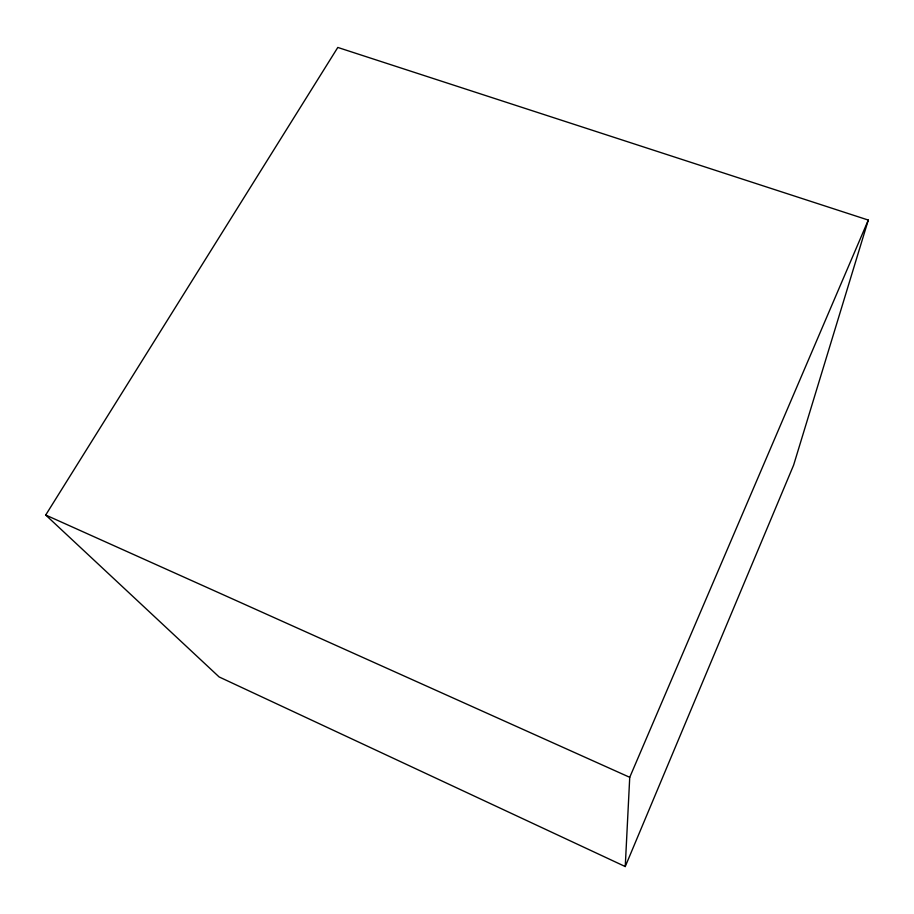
<?xml version="1.0" encoding="UTF-8"?>
<svg xmlns="http://www.w3.org/2000/svg" width="914" height="914" viewBox="0 0 914 914"><rect width="100%" height="100%" fill="white"/><g stroke="black" fill="none" stroke-linecap="round" stroke-linejoin="round"><path stroke-width="1.37" d="M625.245 866.552L629.735 777.311L868.3 220.068L337.803 47.448L45.7 515.028L219.12 676.943L625.245 866.552L793.615 465.135L868.3 220.068M45.7 515.028L629.735 777.311"/></g></svg>
